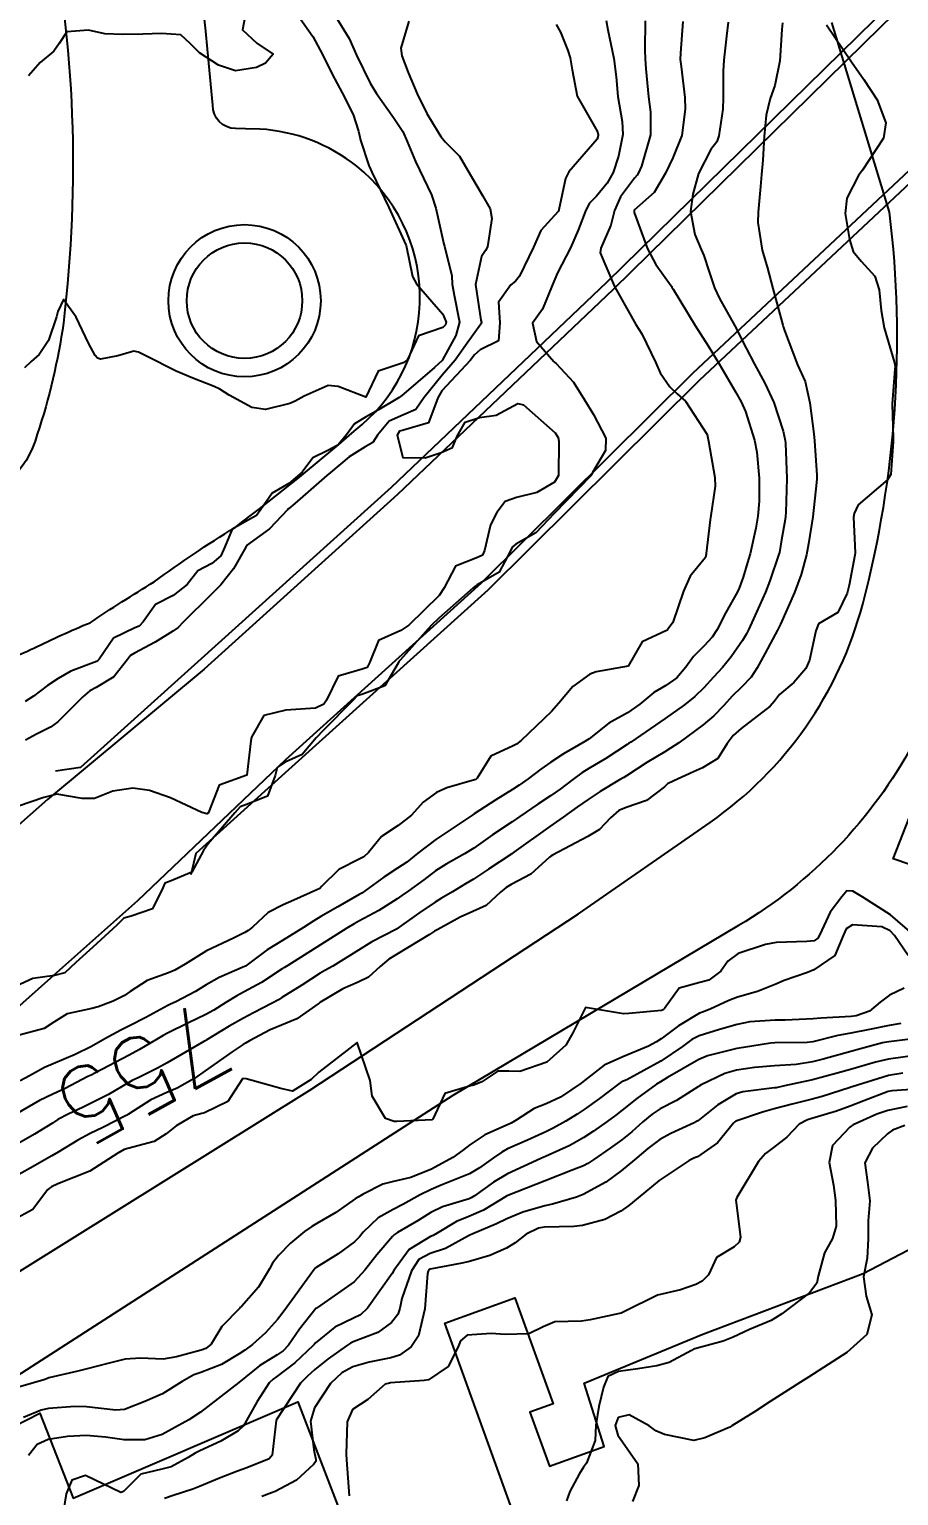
# Model space of a CAD drawing. Header units: metres. Extents: x 318500 to 325275, y 7408834 to 7428799.
# Drawn here: x 320301.1 to 320346.9, y 7410220.6 to 7410297.8 of the extents above; entities that cross this region are included whole.
import ezdxf
from ezdxf.enums import TextEntityAlignment as Align

# ---------------------------------------------------------------- set-up
doc = ezdxf.new("R2010")
doc.units = ezdxf.units.M
doc.header["$MEASUREMENT"] = 0
for name, color, linetype in [('Canteiro', 45, 'Continuous'), ('Cotas', 45, 'Continuous'), ('Curvas de Nivel 1m', 11, 'Continuous'), ('Curvas de Nivel 5m', 15, 'Continuous'), ('Edificações', 30, 'Continuous'), ('Linha Férrea', 20, 'Continuous'), ('Pontes_Viadutos_Tubos', 190, 'Continuous'), ('Vias Primárias', 230, 'Continuous')]:
    doc.layers.add(name, color=color, linetype=linetype)
doc.styles.add('Style-STANDARD', font='STANDARD.shx')

msp = doc.modelspace()

# ---------------------------------------------------------------- linework, layer by layer
at = {"layer": 'Canteiro'}
msp.add_circle((320312.406, 7410283.522), 3.043, dxfattribs=at)
at = {"layer": 'Curvas de Nivel 1m', "flags": 128}
for points, elevation in [([(320315.253, 7410298.507), (320315.998, 7410297.444), (320316.518, 7410296.488), (320317.025, 7410295.464), (320317.548, 7410294.472), (320318.13, 7410293.326), (320318.415, 7410292.458), (320318.509, 7410291.99), (320318.962, 7410290.653), (320319.044, 7410290.449), (320319.109, 7410290.298), (320320, 7410288.439), (320320.901, 7410286.476), (320320.915, 7410286.43), (320321.257, 7410284.798), (320321.461, 7410284.421), (320322.856, 7410282.822), (320323.021, 7410282.397), (320322.989, 7410282.257), (320322.846, 7410282.114), (320321.579, 7410281.679), (320321, 7410280.427), (320320.818, 7410280.274), (320319.453, 7410279.804), (320318.8, 7410278.45), (320317.341, 7410279.008), (320316.806, 7410279.06), (320315.546, 7410278.499), (320315.079, 7410278.223), (320314.794, 7410278.109), (320313.517, 7410277.795), (320312.79, 7410277.891), (320311.601, 7410278.548), (320311.105, 7410278.857), (320310.804, 7410279.006), (320309.675, 7410279.443), (320308.812, 7410279.808), (320307.248, 7410280.606), (320306.823, 7410280.82), (320306.58, 7410280.857), (320305.738, 7410280.626), (320304.818, 7410280.437), (320304.665, 7410280.489), (320304.529, 7410280.644), (320304.187, 7410281.292), (320303.531, 7410282.66), (320302.864, 7410283.593), (320302.575, 7410282.952), (320302.508, 7410282.673), (320302.085, 7410281.424), (320301.594, 7410280.682), (320301.174, 7410280.329), (320300.813, 7410279.995)], 763), ([(320317.213, 7410298.478), (320317.924, 7410297.342), (320318.311, 7410296.461), (320319.018, 7410294.984), (320319.362, 7410294.446), (320320.256, 7410293.172), (320320.738, 7410292.432), (320320.975, 7410291.914), (320321.408, 7410290.867), (320321.626, 7410290.42), (320322.247, 7410289.104), (320322.48, 7410288.407), (320322.902, 7410286.51), (320322.935, 7410286.399), (320323.334, 7410284.843), (320323.347, 7410284.393), (320323.444, 7410283.819), (320323.727, 7410282.387), (320323.532, 7410281.697), (320322.836, 7410280.4), (320322.82, 7410280.378), (320322.41, 7410280), (320320.802, 7410278.612), (320320.7, 7410278.532), (320320.546, 7410278.433), (320319.458, 7410277.775), (320318.784, 7410277.391), (320318.201, 7410277.037), (320317.786, 7410276.465), (320317.313, 7410275.92), (320316.757, 7410275.611), (320316.006, 7410275.237), (320315.446, 7410274.499), (320314.734, 7410273.885), (320313.856, 7410273.392), (320313.264, 7410272.525), (320313.035, 7410272.207), (320312.712, 7410272.027), (320311.756, 7410271.492), (320311.367, 7410270.55), (320311.161, 7410270.074), (320310.677, 7410269.672), (320309.947, 7410269.295), (320309.377, 7410268.579), (320308.654, 7410267.999), (320307.722, 7410267.526), (320307.06, 7410266.606), (320306.862, 7410266.382), (320306.635, 7410266.282), (320305.507, 7410265.747), (320304.74, 7410264.638), (320304.685, 7410264.563), (320304.608, 7410264.521), (320303.256, 7410264.005), (320302.594, 7410263.611), (320302.022, 7410263.243), (320301.29, 7410262.683), (320300.848, 7410262.416)], 762), ([(320312.431, 7410298.539), (320312.302, 7410297.791), (320313.046, 7410297.101), (320313.919, 7410296.521), (320313.513, 7410296.045), (320313.029, 7410295.818), (320311.934, 7410295.639), (320311.031, 7410295.934), (320310.038, 7410296.575), (320309.547, 7410297.084), (320309.049, 7410297.527), (320308.04, 7410297.61), (320307.05, 7410297.568), (320305.98, 7410297.557), (320305.05, 7410297.592), (320304.179, 7410297.781), (320303.05, 7410297.687), (320302.638, 7410297.08), (320302.354, 7410296.677), (320301.643, 7410296.071), (320301.02, 7410295.378)], 764), ([(320343.059, 7410298.059), (320344.384, 7410296.117), (320345.026, 7410295.18), (320345.733, 7410294.099), (320346.197, 7410292.887), (320346.064, 7410292.094), (320344.963, 7410290.408), (320344.838, 7410290.235), (320344.753, 7410290.112), (320344.13, 7410288.93), (320344.054, 7410288.119), (320344.274, 7410286.752), (320344.477, 7410286.114), (320344.895, 7410285.603), (320345.606, 7410284.818), (320345.832, 7410284.096), (320345.948, 7410283.01), (320346.102, 7410282.091), (320346.655, 7410280.25), (320346.677, 7410280.082), (320346.656, 7410279.92), (320346.516, 7410278.084), (320346.574, 7410276.282), (320346.575, 7410276.083), (320346.452, 7410274.376), (320346.271, 7410274.087), (320344.727, 7410272.764), (320344.514, 7410272.32), (320344.488, 7410272.112), (320344.568, 7410270.235), (320344.564, 7410270.111), (320344.251, 7410268.53), (320344.149, 7410268.115), (320343.665, 7410267.105), (320342.644, 7410266.493), (320342.502, 7410266.132), (320342.17, 7410264.583), (320341.972, 7410264.14), (320341.336, 7410263.412), (320340.589, 7410262.773), (320340.322, 7410262.426), (320340.09, 7410262.167), (320338.568, 7410260.991), (320338.145, 7410260.613), (320337.839, 7410260.197), (320337.346, 7410259.404), (320336.54, 7410258.909), (320336.05, 7410258.705), (320335.017, 7410258.233), (320334.696, 7410258.069), (320334.525, 7410257.907), (320333.582, 7410257.186), (320332.508, 7410256.815), (320332.123, 7410256.657), (320331.678, 7410256.278), (320331.113, 7410255.665), (320330.49, 7410255.296), (320328.624, 7410254.318), (320328.536, 7410254.262), (320328.478, 7410254.202), (320327.493, 7410253.306), (320326.456, 7410252.758), (320326.191, 7410252.615), (320325.887, 7410252.356), (320325.136, 7410251.667), (320324.435, 7410251.343), (320323.761, 7410251.049), (320322.593, 7410250.397), (320322.419, 7410250.3), (320322.154, 7410250.14), (320320.406, 7410249.074), (320320.01, 7410248.828), (320319.549, 7410248.439), (320318.945, 7410247.891), (320318.388, 7410247.627), (320317.581, 7410247.263), (320316.371, 7410246.544), (320316.333, 7410246.518), (320316.281, 7410246.481), (320315.168, 7410245.687), (320314.353, 7410245.349), (320313.756, 7410245.109), (320312.662, 7410244.527), (320312.462, 7410244.405), (320312.338, 7410244.334), (320311.752, 7410243.957), (320310.324, 7410242.942), (320309.783, 7410242.568), (320308.864, 7410242.029), (320308.308, 7410241.807), (320307.474, 7410241.427), (320306.291, 7410240.661), (320306.259, 7410240.642), (320306.2, 7410240.611), (320304.941, 7410239.969), (320304.275, 7410239.652), (320303.618, 7410239.302), (320302.589, 7410238.665), (320302.258, 7410238.465), (320301.11, 7410237.822), (320300.24, 7410237.324)], 754), ([(320333.519, 7410298.263), (320333.5, 7410296.719), (320333.513, 7410296.263), (320333.554, 7410295.741), (320333.694, 7410294.26), (320333.795, 7410293.461), (320333.801, 7410292.258), (320333.32, 7410290.621), (320333.165, 7410290.267), (320333.085, 7410290.141), (320332.956, 7410289.978), (320332.22, 7410288.998), (320331.896, 7410288.28), (320331.697, 7410287.503), (320331.169, 7410286.287), (320331.135, 7410286.05), (320331.892, 7410284.28), (320332.854, 7410282.543), (320333.026, 7410282.267), (320333.335, 7410281.77), (320334.073, 7410280.251), (320334.299, 7410279.732), (320334.807, 7410278.982), (320335.191, 7410278.622), (320335.643, 7410278.227), (320336.774, 7410276.477), (320336.838, 7410276.209), (320336.854, 7410276.124), (320337.188, 7410274.206), (320337.191, 7410273.75), (320336.973, 7410272.207), (320336.941, 7410271.983), (320336.733, 7410270.21), (320336.729, 7410270.17), (320336.687, 7410269.991), (320335.888, 7410269.005), (320335.537, 7410268.227), (320334.975, 7410266.566), (320334.726, 7410266.239), (320334.689, 7410266.189), (320334.639, 7410266.141), (320333.345, 7410265.544), (320332.61, 7410264.27), (320330.929, 7410263.963), (320330.603, 7410263.847), (320329.693, 7410263.204), (320328.969, 7410262.314), (320328.576, 7410261.881), (320326.975, 7410260.344), (320326.74, 7410260.164), (320326.556, 7410260.08), (320325.389, 7410259.52), (320324.655, 7410258.369), (320324.594, 7410258.304), (320324.529, 7410258.28), (320323.055, 7410257.859), (320322.518, 7410257.612), (320321.817, 7410257.104), (320321.207, 7410256.419), (320320.494, 7410255.868), (320319.627, 7410255.3), (320318.943, 7410254.445), (320318.697, 7410254.228), (320318.475, 7410254.12), (320317.369, 7410253.564), (320316.453, 7410252.658), (320316.372, 7410252.56), (320316.22, 7410252.483), (320315.007, 7410251.936), (320314.438, 7410251.686), (320313.656, 7410251.293), (320312.827, 7410250.526), (320312.599, 7410250.347), (320312.417, 7410250.245), (320311.819, 7410249.944), (320310.407, 7410249.267), (320309.277, 7410248.577), (320308.733, 7410248.247), (320308.393, 7410248.112), (320307.273, 7410247.715), (320306.378, 7410247.136), (320306.075, 7410246.914), (320305.482, 7410246.623), (320304.689, 7410246.312), (320304.364, 7410246.23), (320303.064, 7410245.955), (320302.353, 7410245.51), (320301.844, 7410245.178), (320300.341, 7410244.775)], 758), ([(320331.453, 7410298.286), (320331.549, 7410297.791), (320331.864, 7410296.282), (320331.983, 7410295.323), (320332.068, 7410294.279), (320332.299, 7410292.968), (320332.333, 7410292.276), (320332.107, 7410291.14), (320331.822, 7410290.281), (320331.518, 7410289.717), (320330.941, 7410289.033), (320330.574, 7410288.657), (320330.382, 7410288.298), (320329.975, 7410287.243), (320329.571, 7410286.31), (320328.887, 7410284.997), (320328.608, 7410284.324), (320328.109, 7410283.084), (320327.58, 7410282.339), (320327.791, 7410281.38), (320328.703, 7410280.322), (320328.761, 7410280.263), (320328.819, 7410280.211), (320329.735, 7410279.232), (320330.31, 7410278.297), (320330.788, 7410277.521), (320331.442, 7410276.283), (320331.418, 7410275.626), (320330.743, 7410274.481), (320330.682, 7410274.35), (320330.642, 7410274.291), (320328.72, 7410272.32), (320327.745, 7410271.293), (320326.695, 7410270.698), (320326.499, 7410270.546), (320326.418, 7410270.353), (320325.817, 7410269.214), (320324.663, 7410268.546), (320324.548, 7410268.485), (320324.427, 7410268.373), (320322.644, 7410266.802), (320322.241, 7410266.406), (320320.612, 7410264.586), (320320.535, 7410264.507), (320320.496, 7410264.431), (320319.798, 7410263.232), (320318.585, 7410262.785), (320318.337, 7410262.701), (320318.114, 7410262.457), (320316.564, 7410260.897), (320316.174, 7410260.486), (320315.434, 7410259.609), (320314.541, 7410259.219), (320314.126, 7410258.924), (320314.011, 7410258.515), (320313.62, 7410257.412), (320312.507, 7410256.985), (320312.178, 7410256.862), (320311.903, 7410256.539), (320310.483, 7410254.909), (320310.252, 7410254.563), (320309.625, 7410253.41), (320308.455, 7410252.916), (320308.216, 7410252.83), (320308.099, 7410252.594), (320307.557, 7410251.475), (320306.427, 7410251.097), (320306.051, 7410250.99), (320305.681, 7410250.621), (320304.408, 7410249.472), (320303.518, 7410248.653), (320302.939, 7410248.114), (320302.39, 7410247.971), (320301.258, 7410247.81), (320300.381, 7410247.408)], 759), ([(320337.888, 7410298.202), (320337.79, 7410297.466), (320337.655, 7410296.204), (320337.619, 7410295.616), (320337.627, 7410294.204), (320337.598, 7410293.607), (320337.399, 7410292.206), (320337.289, 7410291.895), (320336.973, 7410291.482), (320336.314, 7410290.22), (320336.025, 7410289.143), (320335.897, 7410288.225), (320336.124, 7410287.009), (320336.47, 7410286.216), (320336.596, 7410285.913), (320336.888, 7410285.041), (320337.164, 7410284.207), (320337.432, 7410283.644), (320338.23, 7410282.196), (320338.833, 7410281.03), (320339.265, 7410280.183), (320339.82, 7410279.185), (320340.295, 7410278.168), (320340.777, 7410276.647), (320340.885, 7410276.158), (320340.905, 7410276.021), (320340.973, 7410274.157), (320340.926, 7410272.361), (320340.906, 7410272.157), (320340.881, 7410271.994), (320340.701, 7410270.923), (320340.59, 7410270.263), (320340.562, 7410270.162), (320340.078, 7410268.76), (320339.853, 7410268.172), (320339.221, 7410266.756), (320338.957, 7410266.185), (320338.845, 7410265.979), (320338.632, 7410265.624), (320338.049, 7410264.765), (320337.584, 7410264.2), (320337.113, 7410263.695), (320336.594, 7410263.128), (320336.132, 7410262.671), (320335.583, 7410262.225), (320334.573, 7410261.512), (320332.755, 7410260.267), (320332.638, 7410260.19), (320332.558, 7410260.137), (320331.431, 7410259.397), (320330.539, 7410258.878), (320330.176, 7410258.655), (320329.7, 7410258.302), (320329.04, 7410257.795), (320328.517, 7410257.431), (320327.85, 7410256.99), (320326.902, 7410256.344), (320326.497, 7410256.072), (320325.472, 7410255.378), (320324.483, 7410254.687), (320323.989, 7410254.377), (320323.023, 7410253.841), (320322.466, 7410253.482), (320321.851, 7410253.017), (320321.034, 7410252.421), (320320.692, 7410252.181), (320320.444, 7410252.005), (320319.478, 7410251.396), (320318.426, 7410250.834), (320318.18, 7410250.697), (320317.8, 7410250.459), (320316.411, 7410249.579), (320314.679, 7410248.506), (320314.509, 7410248.398), (320314.397, 7410248.325), (320313.301, 7410247.606), (320312.379, 7410247.108), (320312.005, 7410246.907), (320311.426, 7410246.544), (320310.781, 7410246.137), (320310.36, 7410245.913), (320309.449, 7410245.478), (320308.345, 7410244.925), (320308.128, 7410244.808), (320307.776, 7410244.596), (320306.873, 7410244.066), (320306.332, 7410243.774), (320304.515, 7410242.83), (320304.321, 7410242.727), (320304.155, 7410242.642), (320302.95, 7410242.021), (320302.306, 7410241.721), (320301.596, 7410241.381), (320300.393, 7410240.689)], 756), ([(320335.501, 7410298.233), (320335.369, 7410296.561), (320335.362, 7410296.235), (320335.4, 7410295.869), (320335.604, 7410294.231), (320335.619, 7410293.612), (320335.45, 7410292.233), (320334.968, 7410291.046), (320334.585, 7410290.246), (320333.982, 7410289.217), (320332.93, 7410288.295), (320332.929, 7410288.175), (320333.637, 7410286.259), (320334.066, 7410285.427), (320334.881, 7410284.31), (320334.91, 7410284.269), (320334.925, 7410284.239), (320334.991, 7410284.125), (320336.149, 7410282.221), (320336.834, 7410281.146), (320337.409, 7410280.204), (320338.272, 7410278.729), (320338.568, 7410278.192), (320338.792, 7410277.682), (320339.272, 7410276.182), (320339.394, 7410275.547), (320339.516, 7410274.178), (320339.511, 7410272.962), (320339.448, 7410272.179), (320339.349, 7410271.542), (320339.04, 7410270.185), (320338.963, 7410269.909), (320338.672, 7410268.961), (320338.472, 7410268.383), (320338.379, 7410268.193), (320337.759, 7410267.088), (320337.302, 7410266.203), (320337.047, 7410265.792), (320336.627, 7410265.348), (320336.056, 7410264.781), (320335.658, 7410264.224), (320335.179, 7410263.654), (320334.595, 7410263.252), (320333.962, 7410262.876), (320333.232, 7410262.26), (320332.575, 7410261.809), (320331.591, 7410261.258), (320330.562, 7410260.448), (320330.34, 7410260.293), (320329.211, 7410259.649), (320328.543, 7410259.218), (320328.018, 7410258.848), (320327.354, 7410258.338), (320326.874, 7410257.995), (320326.521, 7410257.772), (320325.649, 7410257.223), (320324.502, 7410256.482), (320324.436, 7410256.436), (320324.334, 7410256.372), (320322.487, 7410255.138), (320321.53, 7410254.414), (320320.95, 7410253.946), (320320.468, 7410253.618), (320319.741, 7410253.157), (320318.777, 7410252.447), (320318.583, 7410252.314), (320318.447, 7410252.236), (320317.316, 7410251.588), (320316.429, 7410251.075), (320316.057, 7410250.854), (320315.513, 7410250.494), (320314.413, 7410249.814), (320313.602, 7410249.324), (320312.539, 7410248.529), (320312.458, 7410248.47), (320312.399, 7410248.441), (320311.068, 7410247.872), (320310.384, 7410247.473), (320309.821, 7410247.126), (320308.779, 7410246.584), (320308.503, 7410246.453), (320308.367, 7410246.388), (320307.203, 7410245.756), (320306.351, 7410245.311), (320305.881, 7410245.083), (320305.05, 7410244.629), (320304.336, 7410244.239), (320303.491, 7410243.812), (320302.326, 7410243.316), (320301.875, 7410243.124), (320301.083, 7410242.682), (320300.581, 7410242.423)], 757), ([(320321.058, 7410298.258), (320320.642, 7410296.836), (320320.691, 7410296.433), (320321.027, 7410295.544), (320321.509, 7410294.423), (320322.018, 7410293.391), (320322.599, 7410292.406), (320322.742, 7410292.167), (320322.975, 7410291.901), (320323.727, 7410291.148), (320324.168, 7410290.382), (320324.94, 7410289.066), (320325.34, 7410288.366), (320325.427, 7410287.86), (320325.202, 7410286.367), (320325.092, 7410286.174), (320324.895, 7410285.855), (320324.576, 7410284.375), (320324.852, 7410282.495), (320324.888, 7410282.37), (320324.886, 7410282.333), (320324.849, 7410282.289), (320324.042, 7410281.172), (320323.505, 7410280.39), (320322.812, 7410279.596), (320321.86, 7410278.414), (320321.422, 7410277.789), (320320.786, 7410277.517), (320320.033, 7410277.186), (320319.403, 7410276.444), (320319.161, 7410276.049), (320318.761, 7410275.817), (320317.915, 7410275.3), (320316.932, 7410274.477), (320316.738, 7410274.313), (320315.054, 7410272.835), (320314.72, 7410272.554), (320314.695, 7410272.535), (320314.673, 7410272.51), (320313.716, 7410271.508), (320312.694, 7410270.764), (320312.561, 7410270.663), (320312.481, 7410270.533), (320311.825, 7410269.39), (320311.16, 7410268.553), (320310.655, 7410268.045), (320309.168, 7410266.582), (320308.913, 7410266.309), (320308.633, 7410266.11), (320307.694, 7410265.529), (320306.615, 7410264.947), (320306.402, 7410264.824), (320306.241, 7410264.616), (320305.519, 7410263.703), (320304.588, 7410263.15), (320304.252, 7410262.978), (320303.893, 7410262.65), (320302.567, 7410261.329), (320302.178, 7410261.06), (320301.441, 7410260.681), (320300.865, 7410260.377)], 761), ([(320347.718, 7410250.061), (320346.436, 7410251.163), (320344.974, 7410252.102), (320344.455, 7410252.41), (320344.14, 7410252.428), (320343.865, 7410252.116), (320343.26, 7410251.3), (320342.712, 7410250.127), (320342.613, 7410249.933), (320342.417, 7410249.806), (320342.037, 7410249.757), (320340.416, 7410249.718), (320339.855, 7410249.609), (320338.409, 7410249.131), (320337.87, 7410248.731), (320337.494, 7410248.199), (320336.871, 7410247.727), (320336.391, 7410247.598), (320335.301, 7410247.312), (320334.528, 7410246.238), (320334.453, 7410246.155), (320334.368, 7410246.121), (320332.66, 7410245.971), (320332.365, 7410245.956), (320330.37, 7410246.29), (320329.704, 7410244.946), (320329.329, 7410244.305), (320328.331, 7410243.405), (320326.906, 7410242.922), (320326.326, 7410242.937), (320325.744, 7410242.938), (320324.901, 7410242.364), (320324.485, 7410242.2), (320324.317, 7410242.162), (320322.951, 7410241.75), (320322.334, 7410240.399), (320322.312, 7410240.377), (320322.289, 7410240.366), (320320.435, 7410240.281), (320320.288, 7410240.286), (320319.84, 7410240.435), (320319.129, 7410241.62), (320319.018, 7410242.443), (320318.34, 7410244.45), (320316.324, 7410242.884), (320315.925, 7410242.486), (320314.93, 7410241.882), (320314.313, 7410242.015), (320312.495, 7410242.528), (320312.32, 7410242.539), (320312.304, 7410242.53), (320311.518, 7410241.325), (320310.293, 7410240.73), (320310.154, 7410240.7), (320309.692, 7410240.569), (320308.805, 7410240.059), (320308.276, 7410239.623), (320307.645, 7410239.22), (320306.264, 7410238.863), (320306.064, 7410238.812), (320305.725, 7410238.618), (320304.25, 7410237.656), (320302.575, 7410236.997), (320302.242, 7410236.836), (320302.139, 7410236.773), (320302.027, 7410236.672), (320301.255, 7410235.644), (320300.214, 7410235.076)], 753), ([(320347.371, 7410249.027), (320346.648, 7410250.077), (320346.424, 7410250.329), (320345.977, 7410250.536), (320344.428, 7410250.633), (320344.103, 7410250.435), (320343.962, 7410250.115), (320343.496, 7410249.032), (320342.401, 7410248.266), (320342.055, 7410248.135), (320340.843, 7410247.703), (320340.39, 7410247.514), (320339.438, 7410247.121), (320338.38, 7410246.824), (320337.914, 7410246.658), (320336.936, 7410246.204), (320336.53, 7410246.046), (320336.367, 7410245.979), (320335.262, 7410245.321), (320334.346, 7410244.642), (320334.106, 7410244.481), (320333.685, 7410244.25), (320332.334, 7410243.678), (320331.358, 7410243.252), (320330.322, 7410242.443), (320330.144, 7410242.293), (320329.059, 7410241.558), (320328.303, 7410241.203), (320327.669, 7410240.96), (320326.709, 7410240.344), (320326.446, 7410240.189), (320326.287, 7410240.125), (320325.067, 7410239.574), (320324.27, 7410239.054), (320323.887, 7410238.754), (320323.379, 7410238.383), (320322.254, 7410237.77), (320321.169, 7410237.336), (320320.247, 7410237.125), (320319.7, 7410236.981), (320318.648, 7410236.446), (320318.387, 7410236.299), (320318.236, 7410236.204), (320317.214, 7410235.477), (320316.216, 7410234.897), (320315.948, 7410234.75), (320315.566, 7410234.49), (320314.832, 7410233.869), (320314.191, 7410233.22), (320313.875, 7410232.822), (320313.722, 7410232.515), (320313.147, 7410231.543), (320312.241, 7410230.529), (320312.2, 7410230.489), (320312.159, 7410230.45), (320311.213, 7410229.475), (320310.643, 7410228.552), (320310.369, 7410228.314), (320310.125, 7410228.227), (320308.816, 7410227.884), (320308.118, 7410227.76), (320306.917, 7410227.803), (320306.117, 7410227.76), (320305.204, 7410227.534), (320304.109, 7410227.247), (320303.624, 7410227.131), (320302.102, 7410226.78), (320302.025, 7410226.747), (320301.836, 7410226.673), (320300.502, 7410226.277)], 752), ([(320347.158, 7410247.299), (320346.383, 7410246.938), (320345.895, 7410246.57), (320345.326, 7410246.096), (320344.62, 7410245.853), (320344.366, 7410245.819), (320342.772, 7410245.718), (320342.363, 7410245.687), (320340.889, 7410245.626), (320340.362, 7410245.613), (320339.018, 7410245.522), (320338.358, 7410245.396), (320337.431, 7410245.122), (320336.349, 7410244.796), (320335.965, 7410244.596), (320335.474, 7410244.223), (320334.332, 7410243.461), (320332.539, 7410242.483), (320332.321, 7410242.387), (320332.241, 7410242.351), (320332.131, 7410242.272), (320331.103, 7410241.487), (320330.299, 7410240.914), (320329.924, 7410240.667), (320329.325, 7410240.304), (320328.669, 7410239.929), (320328.281, 7410239.737), (320327.313, 7410239.296), (320326.267, 7410238.833), (320325.953, 7410238.665), (320325.525, 7410238.357), (320324.788, 7410237.831), (320324.252, 7410237.525), (320322.773, 7410236.92), (320322.243, 7410236.7), (320321.657, 7410236.409), (320320.752, 7410235.903), (320320.228, 7410235.638), (320319.453, 7410235.206), (320318.653, 7410234.446), (320318.454, 7410234.2), (320318.202, 7410233.937), (320317.343, 7410233.312), (320316.182, 7410232.593), (320316.119, 7410232.543), (320316.067, 7410232.482), (320315.854, 7410232.162), (320314.628, 7410230.503), (320314.434, 7410230.227), (320314.15, 7410229.841), (320313.512, 7410229.144), (320312.831, 7410228.523), (320312.418, 7410228.235), (320312.123, 7410228.037), (320311.186, 7410227.472), (320310.108, 7410227.062), (320309.743, 7410226.928), (320309.122, 7410226.575), (320308.093, 7410225.938), (320307.161, 7410225.528), (320306.077, 7410225.11), (320305.628, 7410225.065), (320304.079, 7410225.238), (320303.471, 7410225.258), (320302.077, 7410225.152), (320301.685, 7410225.064), (320300.753, 7410224.683)], 751), ([(320347.749, 7410244.659), (320346.346, 7410244.48), (320346.012, 7410244.418), (320344.848, 7410244.102), (320344.339, 7410243.963), (320342.891, 7410243.568), (320342.333, 7410243.429), (320341.472, 7410243.283), (320340.33, 7410243.205), (320339.271, 7410243.118), (320338.328, 7410242.981), (320337.716, 7410242.806), (320336.457, 7410242.209), (320336.369, 7410242.159), (320336.319, 7410242.121), (320335.156, 7410241.378), (320334.301, 7410240.94), (320333.873, 7410240.67), (320333.383, 7410240.254), (320332.807, 7410239.737), (320332.276, 7410239.313), (320331.668, 7410238.877), (320330.811, 7410238.284), (320330.485, 7410238.06), (320330.257, 7410237.941), (320329.666, 7410237.711), (320328.248, 7410237.149), (320326.278, 7410236.388), (320326.24, 7410236.37), (320326.211, 7410236.35), (320324.991, 7410235.6), (320324.224, 7410235.275), (320323.581, 7410235.018), (320322.552, 7410234.395), (320322.335, 7410234.271), (320322.207, 7410234.217), (320321.074, 7410233.54), (320320.266, 7410232.429), (320320.178, 7410232.272), (320318.88, 7410230.443), (320318.507, 7410230.094), (320318.152, 7410229.921), (320317.167, 7410229.442), (320316.132, 7410228.604), (320316.075, 7410228.537), (320316.028, 7410228.482), (320315.054, 7410227.558), (320314.105, 7410226.847), (320313.906, 7410226.709), (320313.704, 7410226.514), (320313.075, 7410225.535), (320312.513, 7410224.526), (320312.352, 7410224.251), (320312.072, 7410223.985), (320311.163, 7410223.444), (320310.056, 7410222.93), (320309.811, 7410222.806), (320309.431, 7410222.569), (320308.544, 7410222.081), (320308.041, 7410221.96), (320306.943, 7410221.694), (320306.023, 7410220.788), (320305.897, 7410220.736), (320304.035, 7410221.626), (320303.302, 7410221.38), (320303.015, 7410220.655), (320302.872, 7410219.792)], 749), ([(320348.094, 7410243.81), (320346.335, 7410243.57), (320345.65, 7410243.407), (320344.329, 7410243.022), (320343.624, 7410242.82), (320342.323, 7410242.467), (320340.857, 7410242.152), (320340.417, 7410242.06), (320340.318, 7410242.047), (320338.653, 7410241.847), (320338.313, 7410241.744), (320337.345, 7410241.159), (320336.292, 7410240.321), (320336.223, 7410240.279), (320336.085, 7410240.213), (320334.86, 7410239.653), (320334.276, 7410239.33), (320333.659, 7410238.859), (320332.942, 7410238.26), (320332.254, 7410237.685), (320331.438, 7410237.089), (320330.241, 7410236.437), (320329.9, 7410236.295), (320328.625, 7410235.923), (320328.233, 7410235.832), (320327.062, 7410235.503), (320326.222, 7410235.154), (320325.677, 7410234.896), (320324.434, 7410234.368), (320324.281, 7410234.297), (320324.208, 7410234.257), (320322.997, 7410233.589), (320322.194, 7410233.32), (320321.595, 7410233.003), (320321.194, 7410232.415), (320320.689, 7410230.946), (320320.585, 7410230.424), (320320.478, 7410230.102), (320320.149, 7410229.69), (320319.421, 7410229.157), (320318.133, 7410228.67), (320317.984, 7410228.6), (320317.772, 7410228.455), (320316.819, 7410227.77), (320316.111, 7410227.205), (320315.722, 7410226.87), (320315.353, 7410226.491), (320314.08, 7410224.537), (320314.069, 7410224.521), (320313.86, 7410222.705), (320313.707, 7410222.513), (320312.529, 7410222.039), (320312.04, 7410221.852), (320311.089, 7410221.489), (320310.027, 7410221.051), (320309.676, 7410220.915), (320308.653, 7410220.58), (320308.182, 7410220.423)], 748), ([(320347.091, 7410242.832), (320346.326, 7410242.694), (320344.425, 7410242.108), (320344.348, 7410242.081), (320344.319, 7410242.07), (320342.84, 7410241.596), (320342.31, 7410241.447), (320341.264, 7410241.187), (320340.302, 7410240.938), (320339.696, 7410240.772), (320338.292, 7410240.291), (320338.229, 7410240.253), (320338.164, 7410240.191), (320337.314, 7410239.16), (320336.263, 7410238.422), (320336.118, 7410238.357), (320335.823, 7410238.217), (320334.249, 7410237.169), (320333.145, 7410236.256), (320332.647, 7410235.851), (320332.229, 7410235.556), (320331.386, 7410235.114), (320330.218, 7410234.794), (320329.761, 7410234.753), (320328.216, 7410234.717), (320327.884, 7410234.656), (320327.239, 7410234.335), (320326.657, 7410233.89), (320326.199, 7410233.602), (320325.337, 7410233.214), (320324.188, 7410232.884), (320323.773, 7410232.79), (320322.181, 7410232.492), (320322.118, 7410232.464), (320322.076, 7410232.402), (320322.039, 7410232.262), (320321.912, 7410230.404), (320321.565, 7410228.983), (320321.183, 7410228.414), (320320.573, 7410227.974), (320320.121, 7410227.829), (320318.965, 7410227.593), (320318.113, 7410227.346), (320317.535, 7410227.032), (320316.943, 7410226.467), (320316.087, 7410225.189), (320315.885, 7410224.483), (320316.058, 7410222.981), (320316.17, 7410222.478), (320316.163, 7410222.364), (320316.046, 7410222.203), (320315.139, 7410221.387), (320314.024, 7410220.787), (320313.824, 7410220.711), (320313.322, 7410220.517)], 747), ([(320348.32, 7410242.026), (320346.502, 7410241.893), (320346.317, 7410241.852), (320345.04, 7410241.368), (320344.305, 7410241.081), (320343.587, 7410240.831), (320342.295, 7410240.436), (320342.063, 7410240.363), (320341.619, 7410240.14), (320340.975, 7410239.454), (320340.271, 7410238.906), (320339.846, 7410238.587), (320339.482, 7410238.172), (320338.334, 7410236.282), (320338.298, 7410236.189), (320338.295, 7410236.134), (320338.529, 7410234.185), (320338.468, 7410233.924), (320338.202, 7410233.669), (320337.274, 7410233.119), (320336.853, 7410232.203), (320336.518, 7410231.865), (320336.175, 7410231.689), (320335.367, 7410231.417), (320334.169, 7410231.133), (320332.42, 7410230.266), (320332.242, 7410230.186), (320332.158, 7410230.162), (320330.618, 7410229.821), (320330.152, 7410229.764), (320328.746, 7410229.716), (320328.147, 7410229.457), (320327.387, 7410229.086), (320326.141, 7410229.051), (320325.394, 7410229.105), (320324.14, 7410229.014), (320323.785, 7410228.726), (320323.64, 7410228.377), (320323.136, 7410227.363), (320322.104, 7410226.675), (320321.878, 7410226.629), (320320.101, 7410226.502), (320320.035, 7410226.496), (320319.813, 7410226.433), (320318.896, 7410225.638), (320318.086, 7410225.1), (320317.809, 7410224.454), (320317.758, 7410222.751), (320317.785, 7410222.454), (320317.921, 7410220.552)], 746), ([(320347.194, 7410240.066), (320346.543, 7410239.82), (320346.283, 7410239.636), (320345.493, 7410238.871), (320345.091, 7410238.098), (320345.232, 7410237.077), (320345.345, 7410236.093), (320345.268, 7410235.051), (320345.266, 7410234.094), (320345.212, 7410233.078), (320345.007, 7410232.098), (320345.149, 7410231.074), (320345.454, 7410230.091), (320345.189, 7410229.05), (320344.13, 7410228.1), (320342.913, 7410227.323), (320342.11, 7410226.811), (320341.696, 7410226.547), (320341.068, 7410226.145), (320340.094, 7410225.521), (320339.268, 7410224.989), (320338.081, 7410224.236), (320337.972, 7410224.182), (320336.66, 7410223.612), (320336.069, 7410223.466), (320334.524, 7410223.783), (320334.076, 7410223.989), (320333.731, 7410224.243), (320332.662, 7410224.83), (320332.084, 7410224.686), (320331.924, 7410224.262), (320332.072, 7410223.758), (320333.122, 7410222.249), (320333.184, 7410221.098), (320332.851, 7410220.252)], 744)]:
    msp.add_lwpolyline(points, dxfattribs=dict(at, elevation=elevation))
at = {"layer": 'Curvas de Nivel 5m', "flags": 128}
for points, elevation in [([(320340.75, 7410298.165), (320340.706, 7410297.815), (320340.603, 7410296.167), (320340.336, 7410294.855), (320340.099, 7410294.174), (320339.882, 7410293.291), (320339.777, 7410292.178), (320339.713, 7410290.924), (320339.649, 7410290.18), (320339.588, 7410289.543), (320339.465, 7410288.182), (320339.454, 7410287.65), (320339.682, 7410286.178), (320339.954, 7410285.238), (320340.237, 7410284.17), (320340.77, 7410282.242), (320340.79, 7410282.161), (320340.847, 7410281.956), (320341.543, 7410280.149), (320341.936, 7410279.268), (320342.191, 7410278.139), (320342.395, 7410276.517), (320342.44, 7410276.135), (320342.547, 7410274.329), (320342.551, 7410274.133), (320342.544, 7410273.939), (320342.339, 7410272.136), (320342.12, 7410270.717), (320342.007, 7410270.14), (320341.726, 7410269.093), (320341.375, 7410268.149), (320340.643, 7410266.482), (320340.486, 7410266.162), (320339.833, 7410264.961), (320339.411, 7410264.178), (320339.103, 7410263.681), (320338.595, 7410263.16), (320338.1, 7410262.683), (320337.656, 7410262.199), (320337.128, 7410261.651), (320336.57, 7410261.179), (320335.279, 7410260.229), (320334.849, 7410259.942), (320334.553, 7410259.764), (320333.608, 7410259.19), (320332.533, 7410258.497), (320332.394, 7410258.41), (320332.165, 7410258.274), (320331.143, 7410257.662), (320330.514, 7410257.25), (320329.954, 7410256.853), (320329.199, 7410256.31), (320328.495, 7410255.817), (320326.597, 7410254.464), (320326.48, 7410254.384), (320326.461, 7410254.37), (320326.432, 7410254.35), (320325.262, 7410253.569), (320324.46, 7410253.048), (320324.039, 7410252.794), (320323.359, 7410252.386), (320322.788, 7410252.052), (320322.442, 7410251.843), (320321.584, 7410251.261), (320320.437, 7410250.43), (320320.42, 7410250.418), (320319.119, 7410249.737), (320318.409, 7410249.3), (320317.054, 7410248.47), (320316.638, 7410248.234), (320316.394, 7410248.09), (320315.416, 7410247.463), (320314.374, 7410246.807), (320314.189, 7410246.695), (320313.866, 7410246.515), (320312.88, 7410246.007), (320312.358, 7410245.731), (320311.595, 7410245.297), (320310.385, 7410244.559), (320310.34, 7410244.53), (320310.264, 7410244.486), (320308.328, 7410243.37), (320307.827, 7410243.093), (320306.829, 7410242.605), (320306.491, 7410242.434), (320306.316, 7410242.332), (320305.232, 7410241.7), (320304.299, 7410241.226), (320303.903, 7410241.039), (320303.119, 7410240.658), (320302.575, 7410240.376), (320302.283, 7410240.194), (320301.343, 7410239.611), (320300.265, 7410239.004)], 755), ([(320328.818, 7410298.084), (320329.053, 7410297.665), (320329.438, 7410296.708), (320329.568, 7410296.312), (320329.658, 7410295.684), (320329.928, 7410294.306), (320330.983, 7410292.463), (320331.036, 7410292.289), (320331.035, 7410292.234), (320330.977, 7410292.036), (320329.491, 7410290.312), (320329.309, 7410289.961), (320328.968, 7410288.319), (320328.96, 7410288.289), (320328.929, 7410288.232), (320328.023, 7410287.224), (320327.625, 7410286.339), (320326.885, 7410284.809), (320326.686, 7410284.548), (320326.435, 7410284.354), (320325.781, 7410283.446), (320325.847, 7410282.36), (320325.782, 7410281.414), (320324.828, 7410280.929), (320324.527, 7410280.671), (320324.299, 7410280.378), (320322.804, 7410278.781), (320322.592, 7410278.403), (320322.096, 7410277.095), (320320.774, 7410276.71), (320320.563, 7410276.642), (320320.447, 7410276.433), (320320.753, 7410275.27), (320321.921, 7410275.244), (320322.757, 7410275.53), (320323.37, 7410275.782), (320323.606, 7410276.387), (320324.037, 7410277.125), (320324.785, 7410277.362), (320325.655, 7410277.493), (320326.796, 7410278.116), (320327.101, 7410278.04), (320328.774, 7410276.562), (320328.927, 7410276.318), (320328.959, 7410276.125), (320328.949, 7410274.317), (320328.737, 7410273.971), (320327.809, 7410273.412), (320326.728, 7410273.149), (320326.137, 7410272.944), (320325.694, 7410272.36), (320325.357, 7410271.717), (320325.043, 7410270.366), (320324.935, 7410270.119), (320324.684, 7410270), (320323.527, 7410269.537), (320322.929, 7410268.396), (320322.656, 7410267.997), (320321.066, 7410266.424), (320320.636, 7410266.142), (320319.456, 7410265.613), (320318.984, 7410264.446), (320318.862, 7410264.192), (320318.605, 7410264.109), (320317.331, 7410263.737), (320316.729, 7410262.478), (320316.578, 7410262.267), (320316.139, 7410262.05), (320314.574, 7410261.959), (320313.417, 7410261.676), (320312.775, 7410260.528), (320312.743, 7410260.342), (320312.53, 7410258.53), (320311.069, 7410258.005), (320310.508, 7410256.56), (320310.5, 7410256.543), (320310.423, 7410256.485), (320310.16, 7410256.565), (320308.511, 7410257.34), (320307.394, 7410257.724), (320306.518, 7410257.839), (320305.462, 7410257.679), (320304.51, 7410257.3), (320303.861, 7410257.299), (320302.513, 7410257.518), (320301.829, 7410257.358), (320300.503, 7410256.886)], 760), ([(320346.987, 7410245.444), (320346.359, 7410245.341), (320345.323, 7410245.128), (320344.352, 7410244.93), (320343.664, 7410244.803), (320342.345, 7410244.482), (320342.041, 7410244.438), (320340.344, 7410244.419), (320340.109, 7410244.398), (320338.698, 7410244.185), (320338.339, 7410244.119), (320336.798, 7410243.743), (320336.333, 7410243.549), (320334.688, 7410242.598), (320334.321, 7410242.375), (320334.116, 7410242.243), (320333.074, 7410241.493), (320332.299, 7410240.868), (320331.962, 7410240.607), (320331.507, 7410240.278), (320330.793, 7410239.774), (320330.277, 7410239.43), (320329.55, 7410239.021), (320328.262, 7410238.436), (320328.181, 7410238.401), (320328.007, 7410238.324), (320326.252, 7410237.522), (320325.516, 7410237.088), (320324.529, 7410236.367), (320324.354, 7410236.253), (320324.238, 7410236.209), (320322.842, 7410235.779), (320322.226, 7410235.477), (320321.56, 7410235.07), (320320.456, 7410234.426), (320320.314, 7410234.322), (320320.207, 7410234.219), (320319.379, 7410233.251), (320318.751, 7410232.444), (320318.174, 7410231.828), (320316.246, 7410230.479), (320316.19, 7410230.449), (320316.159, 7410230.42), (320315.293, 7410229.343), (320314.714, 7410228.501), (320314.438, 7410228.193), (320314.122, 7410227.978), (320313.208, 7410227.425), (320312.1, 7410226.53), (320310.084, 7410224.965), (320309.474, 7410224.569), (320308.58, 7410224.075), (320308.068, 7410223.795), (320307.154, 7410223.504), (320306.059, 7410223.501), (320305.08, 7410223.645), (320304.061, 7410223.731), (320303.087, 7410223.682), (320302.059, 7410223.527), (320301.473, 7410223.258), (320301.017, 7410222.68)], 750), ([(320347.308, 7410241.062), (320346.302, 7410240.861), (320345.722, 7410240.666), (320344.464, 7410240.107), (320344.357, 7410240.041), (320344.288, 7410239.974), (320343.38, 7410239.012), (320343.209, 7410238.121), (320343.438, 7410236.928), (320343.546, 7410236.117), (320343.566, 7410234.771), (320343.383, 7410234.118), (320342.955, 7410233.366), (320342.623, 7410232.126), (320342.549, 7410231.753), (320342.171, 7410231.253), (320340.714, 7410230.152), (320340.386, 7410229.927), (320340.155, 7410229.803), (320339.005, 7410229.32), (320338.141, 7410228.911), (320337.628, 7410228.705), (320336.131, 7410228.301), (320336.063, 7410228.279), (320335.948, 7410228.213), (320334.774, 7410227.576), (320334.118, 7410227.414), (320333.125, 7410227.245), (320332.112, 7410227.101), (320331.544, 7410226.84), (320331.32, 7410226.278), (320331.076, 7410225.266), (320330.915, 7410224.277), (320330.871, 7410223.475), (320330.429, 7410222.284), (320330.271, 7410222.063), (320330.041, 7410221.699), (320329.537, 7410220.788), (320329.361, 7410220.3)], 745)]:
    msp.add_lwpolyline(points, dxfattribs=dict(at, elevation=elevation))
at = {"layer": 'Edificações'}
for points in [[(320356.077, 7410250.892), (320346.582, 7410254.114), (320354.169, 7410273.473)], [(320328.484, 7410214.325), (320322.954, 7410229.65), (320326.649, 7410230.983), (320328.66, 7410225.409), (320327.444, 7410224.97), (320328.473, 7410222.117), (320331.355, 7410223.157), (320330.296, 7410226.489), (320336.543, 7410229.073), (320344.999, 7410232.278), (320358.314, 7410239.228)], [(320292.698, 7410220.34), (320301.623, 7410224.913), (320303.38, 7410220.429), (320315.217, 7410225.51), (320320.563, 7410211.587)]]:
    msp.add_lwpolyline(points, dxfattribs=at)
at = {"layer": 'Linha Férrea'}
for points in [[(321000, 7409665.789, 0.078197), (320889.691, 7409761.645, 0.016428), (320831.735, 7409795.8, -0.029281), (320758.162, 7409840.189, -0.075107), (320633.213, 7409959.145, -0.038123), (320591.245, 7410019.369), (320569.878, 7410055.984), (320528.944, 7410130.121, 0.044252), (320455.674, 7410238.482), (320423.409, 7410279.545, -0.076357), (320336.109, 7410440.077, -0.029288), (320307.678, 7410537.206, 0.027041), (320278.586, 7410637.586, 0.100983), (320172.348, 7410808.477, 0.013159)], [(321000, 7409672.461, 0.064653), (320912.297, 7409751.466, 0.030753), (320836.249, 7409797.862, -0.016147), (320768.63, 7409837.796, -0.116635), (320583.997, 7410039.771), (320542.786, 7410113.919, 0.026405), (320494.03, 7410193.917, 0.017029), (320443.189, 7410260.7), (320429.493, 7410278.025, -0.097268), (320322.982, 7410493.451), (320310.757, 7410540.446), (320304.231, 7410567.008, 0.019913), (320282.851, 7410638.027, 0.100687), (320180.06, 7410806.177, 0.011092)]]:
    msp.add_lwpolyline(points, format="xyb", dxfattribs=at)
at = {"layer": 'Pontes_Viadutos_Tubos'}
for points in [[(320640.639, 7410334.307), (320639.176, 7410331.922, -0.009676), (320632.668, 7410329.189, -0.030944), (320599.446, 7410315.817, -0.04096), (320585.028, 7410312.699, -0.099289), (320538.368, 7410315.383, -0.046205), (320515.588, 7410323.21), (320500.84, 7410329.575), (320491.388, 7410333.383), (320481.298, 7410336.807), (320474.663, 7410338.74), (320460.985, 7410341.051, 0.030353), (320444.07, 7410342.011, 0.052096), (320421.657, 7410340.391, 0.051612), (320392.516, 7410332.261, 0.021812), (320374.298, 7410322.863, 0.02398), (320363.589, 7410314.316), (320352.284, 7410304.849), (320345.569, 7410298.313), (320331.48, 7410284.477), (320320.125, 7410273.68), (320309.942, 7410264.489), (320303.762, 7410258.937), (320302.446, 7410258.735)], [(320395.572, 7410325.108, 0.021537), (320378.182, 7410316.128, 0.069445), (320368.527, 7410308.659), (320357.143, 7410299.329), (320351.101, 7410293.146), (320336.358, 7410279.32), (320325.222, 7410268.276), (320314.904, 7410258.959), (320309.847, 7410254.405), (320309.574, 7410253.278)]]:
    msp.add_lwpolyline(points, format="xyb", dxfattribs=at)
at = {"layer": 'Vias Primárias'}
for points in [[(320392.713, 7410331.801, 0.021769), (320374.569, 7410322.443, 0.023945), (320363.914, 7410313.936), (320352.619, 7410304.477), (320345.919, 7410297.955), (320331.827, 7410284.118), (320320.465, 7410273.313), (320310.276, 7410264.118), (320302.025, 7410257.251), (320297.59, 7410253.32), (320275.281, 7410233.444), (320267.095, 7410226.105), (320263.993, 7410223.318), (320258.424, 7410218.425), (320255.651, 7410215.771), (320245.022, 7410206.202), (320232.097, 7410194.555), (320228.124, 7410190.643, 0.041002), (320224.897, 7410187.159, -0.004787), (320216.121, 7410174.178, -0.089354), (320212.749, 7410171.297, -0.03878), (320209.215, 7410169.883, -0.257767), (320199.304, 7410171.811), (320181.35, 7410186.234)], [(320136.706, 7410237.907), (320148.209, 7410239.65), (320179.113, 7410244.347), (320195.402, 7410246.886), (320215.241, 7410250.307), (320231.436, 7410252.869), (320252.416, 7410255.982), (320265.342, 7410258.125), (320272.156, 7410259.18), (320283.208, 7410261.155), (320290.545, 7410262.327, 0.016333), (320298.671, 7410263.985, -0.020972), (320301.305, 7410265.209, -0.018146), (320304.267, 7410266.56, -0.010029), (320307.653, 7410268.717, -0.02062), (320311.912, 7410271.582, 0.01704), (320318.595, 7410276.995, 0.468897), (320318.319, 7410290.607, 0.154188), (320313.206, 7410292.567), (320312.458, 7410292.581), (320311.926, 7410292.591, -0.412782), (320310.736, 7410293.822), (320310.457, 7410296.779, 0.095223), (320302.021, 7410325.688)], [(320294.415, 7410324.594, -0.160522), (320302.862, 7410282.349, -0.046755), (320301.483, 7410276.49, -0.28854), (320297.347, 7410272.651, -0.025773), (320291.79, 7410271.631), (320286.62, 7410270.76), (320281.083, 7410269.828), (320270.059, 7410267.972), (320263.528, 7410266.872), (320250.611, 7410265.005), (320229.305, 7410261.751), (320213.591, 7410259.413), (320193.772, 7410256.581), (320177.521, 7410254.144), (320146.612, 7410249.446), (320128.856, 7410246.755)], [(320347.464, 7410304.654), (320351.132, 7410290.169), (320351.972, 7410278.422), (320351.908, 7410274.222, -0.077799), (320347.613, 7410260.138, -0.134529), (320338.435, 7410250.604), (320323.385, 7410241.645), (320285.846, 7410217.496), (320281.194, 7410214.588), (320262.812, 7410202.402), (320248.395, 7410192.881), (320242.73, 7410187.847), (320240.463, 7410184.662, 0.248674), (320238.773, 7410171.859, 0.006295), (320241.166, 7410165.668, 0.296124)], [(320283.079, 7410221.493), (320315.854, 7410241.933), (320330.007, 7410251.217), (320336.935, 7410256.041, 0.178023), (320344.971, 7410267.535, 0.09494), (320346.387, 7410288.19), (320343.337, 7410298.177)]]:
    msp.add_lwpolyline(points, format="xyb", dxfattribs=at)
msp.add_lwpolyline([(320356.805, 7410299.698), (320350.751, 7410293.504), (320336.011, 7410279.68), (320324.878, 7410268.639), (320314.57, 7410259.33), (320306.766, 7410251.903), (320302.338, 7410247.978), (320280.044, 7410228.115)], dxfattribs=at)
msp.add_circle((320312.406, 7410283.522), 4.011, dxfattribs=at)

# ---------------------------------------------------------------- texts
at = {"layer": 'Cotas', "style": 'Style-STANDARD'}
msp.add_text('755', height=4, rotation=208.8717, dxfattribs=at).set_placement((320307.07, 7410242.769, 755), align=Align.MIDDLE_CENTER)

doc.saveas('drawing.dxf')
